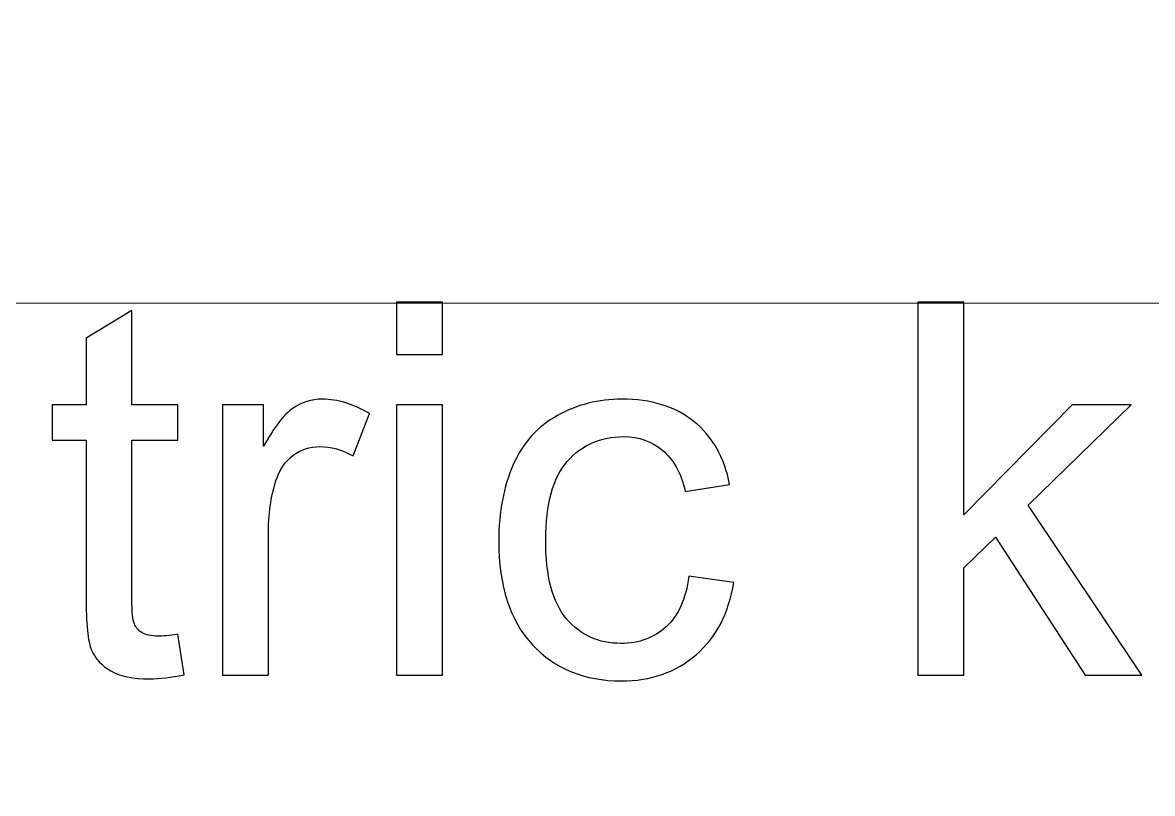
# Model space of a CAD drawing. Header units: centimetres. Extents: x -29.7 to 21.6, y -14.4 to 13.7.
# Drawn here: x -4.154 to -2.894, y 11.094 to 11.954 of the extents above; entities that cross this region are included whole.
import ezdxf

# ---------------------------------------------------------------- set-up
doc = ezdxf.new("R2010")
doc.units = ezdxf.units.CM
doc.header["$MEASUREMENT"] = 0
doc.layers.add('Layer 1', color=7, linetype='Continuous')

msp = doc.modelspace()

# ---------------------------------------------------------------- linework, layer by layer
at = {"layer": 'Layer 1', "color": 1, "lineweight": 9}
for points, knots in [([(-9.06641, 9.70732), (-9.06641, 9.70732), (-9.06641, 13.6953), (-9.06641, 13.6953), (-9.06641, 13.6953), (-9.06641, 13.6953), (0.90354, 13.6953), (0.90354, 13.6953), (0.90354, 13.6953), (0.90354, 13.6953), (0.90354, 9.70732), (0.90354, 9.70732)], [0, 0, 0, 0, 0.25, 0.25, 0.25, 0.25, 0.5, 0.5, 0.5, 0.5, 1, 1, 1, 1]), ([(-3.73733, 11.5839), (-3.73733, 11.5839), (-3.73733, 11.64201), (-3.73733, 11.64201), (-3.73733, 11.64201), (-3.73733, 11.64201), (-3.68619, 11.64201), (-3.68619, 11.64201), (-3.68619, 11.64201), (-3.68619, 11.64201), (-3.68619, 11.5839), (-3.68619, 11.5839), (-3.68619, 11.5839), (-3.68619, 11.5839), (-3.73733, 11.5839), (-3.73733, 11.5839)], [0, 0, 0, 0, 0.2, 0.2, 0.2, 0.2, 0.4, 0.4, 0.4, 0.4, 0.6, 0.6, 0.6, 0.6, 1, 1, 1, 1]), ([(-3.15601, 11.22593), (-3.15601, 11.22593), (-3.15601, 11.64201), (-3.15601, 11.64201), (-3.15601, 11.64201), (-3.15601, 11.64201), (-3.10487, 11.64201), (-3.10487, 11.64201), (-3.10487, 11.64201), (-3.10487, 11.64201), (-3.10487, 11.40501), (-3.10487, 11.40501), (-3.10487, 11.40501), (-3.10487, 11.40501), (-2.984, 11.52753), (-2.984, 11.52753), (-2.984, 11.52753), (-2.984, 11.52753), (-2.91795, 11.52753), (-2.91795, 11.52753), (-2.91795, 11.52753), (-2.91795, 11.52753), (-3.03301, 11.41547), (-3.03301, 11.41547), (-3.03301, 11.41547), (-3.03301, 11.41547), (-2.90632, 11.22593), (-2.90632, 11.22593), (-2.90632, 11.22593), (-2.90632, 11.22593), (-2.96928, 11.22593), (-2.96928, 11.22593), (-2.96928, 11.22593), (-2.96928, 11.22593), (-3.06943, 11.38002), (-3.06943, 11.38002), (-3.06943, 11.38002), (-3.06943, 11.38002), (-3.10487, 11.34554), (-3.10487, 11.34554), (-3.10487, 11.34554), (-3.10487, 11.34554), (-3.10487, 11.22593), (-3.10487, 11.22593), (-3.10487, 11.22593), (-3.10487, 11.22593), (-3.15601, 11.22593), (-3.15601, 11.22593)], [0, 0, 0, 0, 0.0769231, 0.0769231, 0.0769231, 0.0769231, 0.1538462, 0.1538462, 0.1538462, 0.1538462, 0.2307692, 0.2307692, 0.2307692, 0.2307692, 0.3076923, 0.3076923, 0.3076923, 0.3076923, 0.3846154, 0.3846154, 0.3846154, 0.3846154, 0.4615385, 0.4615385, 0.4615385, 0.4615385, 0.5384615, 0.5384615, 0.5384615, 0.5384615, 0.6153846, 0.6153846, 0.6153846, 0.6153846, 0.6923077, 0.6923077, 0.6923077, 0.6923077, 0.7692308, 0.7692308, 0.7692308, 0.7692308, 0.8461538, 0.8461538, 0.8461538, 0.8461538, 1, 1, 1, 1]), ([(-1.62536, 11.01684), (-1.62536, 11.01684), (-6.10101, 11.01684), (-6.10101, 11.01684), (-6.10101, 11.01684), (-6.10101, 11.01684), (-6.10101, 11.64086), (-6.10101, 11.64086), (-6.10101, 11.64086), (-6.10101, 11.64086), (-1.62536, 11.64086), (-1.62536, 11.64086), (-1.62536, 11.64086), (-1.62536, 11.64086), (-1.62536, 11.01684), (-1.62536, 11.01684)], [0, 0, 0, 0, 0.2, 0.2, 0.2, 0.2, 0.4, 0.4, 0.4, 0.4, 0.6, 0.6, 0.6, 0.6, 1, 1, 1, 1]), ([(-1.62536, 11.01684), (-1.62536, 11.01684), (-6.10101, 11.01684), (-6.10101, 11.01684), (-6.10101, 11.01684), (-6.10101, 11.01684), (-6.10101, 11.64086), (-6.10101, 11.64086), (-6.10101, 11.64086), (-6.10101, 11.64086), (-1.62536, 11.64086), (-1.62536, 11.64086), (-1.62536, 11.64086), (-1.62536, 11.64086), (-1.62536, 11.01684), (-1.62536, 11.01684)], [0, 0, 0, 0, 0.2, 0.2, 0.2, 0.2, 0.4, 0.4, 0.4, 0.4, 0.6, 0.6, 0.6, 0.6, 1, 1, 1, 1]), ([(-3.98129, 11.27155), (-3.98129, 11.27155), (-3.97432, 11.22641), (-3.97432, 11.22641), (-3.97432, 11.22641), (-3.98865, 11.22341), (-4.00153, 11.22186), (-4.01277, 11.22186), (-4.01277, 11.22186), (-4.03127, 11.22186), (-4.0456, 11.22477), (-4.05587, 11.23068), (-4.05587, 11.23068), (-4.06604, 11.23658), (-4.07321, 11.24424), (-4.07737, 11.25382), (-4.07737, 11.25382), (-4.08154, 11.26341), (-4.08357, 11.28356), (-4.08357, 11.31426), (-4.08357, 11.31426), (-4.08357, 11.31426), (-4.08357, 11.48802), (-4.08357, 11.48802), (-4.08357, 11.48802), (-4.08357, 11.48802), (-4.12134, 11.48802), (-4.12134, 11.48802), (-4.12134, 11.48802), (-4.12134, 11.48802), (-4.12134, 11.52753), (-4.12134, 11.52753), (-4.12134, 11.52753), (-4.12134, 11.52753), (-4.08357, 11.52753), (-4.08357, 11.52753), (-4.08357, 11.52753), (-4.08357, 11.52753), (-4.08357, 11.60211), (-4.08357, 11.60211), (-4.08357, 11.60211), (-4.08357, 11.60211), (-4.03243, 11.63281), (-4.03243, 11.63281), (-4.03243, 11.63281), (-4.03243, 11.63281), (-4.03243, 11.52753), (-4.03243, 11.52753), (-4.03243, 11.52753), (-4.03243, 11.52753), (-3.98129, 11.52753), (-3.98129, 11.52753), (-3.98129, 11.52753), (-3.98129, 11.52753), (-3.98129, 11.48802), (-3.98129, 11.48802), (-3.98129, 11.48802), (-3.98129, 11.48802), (-4.03243, 11.48802), (-4.03243, 11.48802), (-4.03243, 11.48802), (-4.03243, 11.48802), (-4.03243, 11.31135), (-4.03243, 11.31135), (-4.03243, 11.31135), (-4.03243, 11.29673), (-4.03156, 11.28734), (-4.02972, 11.28317), (-4.02972, 11.28317), (-4.02798, 11.27901), (-4.02507, 11.27571), (-4.021, 11.27319), (-4.021, 11.27319), (-4.01693, 11.27077), (-4.01112, 11.26951), (-4.00357, 11.26951), (-4.00357, 11.26951), (-3.99795, 11.26951), (-3.99049, 11.27019), (-3.98129, 11.27155)], [0, 0, 0, 0, 0.047619, 0.047619, 0.047619, 0.047619, 0.0952381, 0.0952381, 0.0952381, 0.0952381, 0.1428571, 0.1428571, 0.1428571, 0.1428571, 0.1904762, 0.1904762, 0.1904762, 0.1904762, 0.2380952, 0.2380952, 0.2380952, 0.2380952, 0.2857143, 0.2857143, 0.2857143, 0.2857143, 0.3333333, 0.3333333, 0.3333333, 0.3333333, 0.3809524, 0.3809524, 0.3809524, 0.3809524, 0.4285714, 0.4285714, 0.4285714, 0.4285714, 0.4761905, 0.4761905, 0.4761905, 0.4761905, 0.5238095, 0.5238095, 0.5238095, 0.5238095, 0.5714286, 0.5714286, 0.5714286, 0.5714286, 0.6190476, 0.6190476, 0.6190476, 0.6190476, 0.6666667, 0.6666667, 0.6666667, 0.6666667, 0.7142857, 0.7142857, 0.7142857, 0.7142857, 0.7619048, 0.7619048, 0.7619048, 0.7619048, 0.8095238, 0.8095238, 0.8095238, 0.8095238, 0.8571429, 0.8571429, 0.8571429, 0.8571429, 0.9047619, 0.9047619, 0.9047619, 0.9047619, 1, 1, 1, 1]), ([(-3.93142, 11.22593), (-3.93142, 11.22593), (-3.93142, 11.52753), (-3.93142, 11.52753), (-3.93142, 11.52753), (-3.93142, 11.52753), (-3.88551, 11.52753), (-3.88551, 11.52753), (-3.88551, 11.52753), (-3.88551, 11.52753), (-3.88551, 11.48133), (-3.88551, 11.48133), (-3.88551, 11.48133), (-3.87379, 11.50274), (-3.86294, 11.51688), (-3.85297, 11.52366), (-3.85297, 11.52366), (-3.84299, 11.53053), (-3.83205, 11.53392), (-3.82013, 11.53392), (-3.82013, 11.53392), (-3.80289, 11.53392), (-3.78536, 11.5285), (-3.76754, 11.51775), (-3.76754, 11.51775), (-3.76754, 11.51775), (-3.78575, 11.47058), (-3.78575, 11.47058), (-3.78575, 11.47058), (-3.79815, 11.47755), (-3.81054, 11.48104), (-3.82294, 11.48104), (-3.82294, 11.48104), (-3.83408, 11.48104), (-3.84406, 11.47765), (-3.85287, 11.47097), (-3.85287, 11.47097), (-3.86168, 11.46429), (-3.86798, 11.45499), (-3.87176, 11.44308), (-3.87176, 11.44308), (-3.87747, 11.42496), (-3.88028, 11.40511), (-3.88028, 11.38351), (-3.88028, 11.38351), (-3.88028, 11.38351), (-3.88028, 11.22593), (-3.88028, 11.22593), (-3.88028, 11.22593), (-3.88028, 11.22593), (-3.93142, 11.22593), (-3.93142, 11.22593)], [0, 0, 0, 0, 0.0714286, 0.0714286, 0.0714286, 0.0714286, 0.1428571, 0.1428571, 0.1428571, 0.1428571, 0.2142857, 0.2142857, 0.2142857, 0.2142857, 0.2857143, 0.2857143, 0.2857143, 0.2857143, 0.3571429, 0.3571429, 0.3571429, 0.3571429, 0.4285714, 0.4285714, 0.4285714, 0.4285714, 0.5, 0.5, 0.5, 0.5, 0.5714286, 0.5714286, 0.5714286, 0.5714286, 0.6428571, 0.6428571, 0.6428571, 0.6428571, 0.7142857, 0.7142857, 0.7142857, 0.7142857, 0.7857143, 0.7857143, 0.7857143, 0.7857143, 0.8571429, 0.8571429, 0.8571429, 0.8571429, 1, 1, 1, 1]), ([(-3.41122, 11.33634), (-3.41122, 11.33634), (-3.36124, 11.32937), (-3.36124, 11.32937), (-3.36124, 11.32937), (-3.36676, 11.29499), (-3.38071, 11.26816), (-3.40327, 11.24869), (-3.40327, 11.24869), (-3.42584, 11.22922), (-3.45364, 11.21954), (-3.48647, 11.21954), (-3.48647, 11.21954), (-3.52763, 11.21954), (-3.56076, 11.233), (-3.58575, 11.25993), (-3.58575, 11.25993), (-3.61083, 11.28685), (-3.62333, 11.3254), (-3.62333, 11.37557), (-3.62333, 11.37557), (-3.62333, 11.40811), (-3.6179, 11.43649), (-3.60715, 11.4609), (-3.60715, 11.4609), (-3.5964, 11.48521), (-3.58003, 11.50351), (-3.55795, 11.51562), (-3.55795, 11.51562), (-3.53596, 11.52782), (-3.51204, 11.53392), (-3.48608, 11.53392), (-3.48608, 11.53392), (-3.45344, 11.53392), (-3.42662, 11.52569), (-3.40589, 11.50913), (-3.40589, 11.50913), (-3.38507, 11.49257), (-3.3717, 11.46903), (-3.36589, 11.43862), (-3.36589, 11.43862), (-3.36589, 11.43862), (-3.41528, 11.43107), (-3.41528, 11.43107), (-3.41528, 11.43107), (-3.42003, 11.45131), (-3.42836, 11.46651), (-3.44047, 11.47678), (-3.44047, 11.47678), (-3.45248, 11.48695), (-3.467, 11.49208), (-3.48405, 11.49208), (-3.48405, 11.49208), (-3.50981, 11.49208), (-3.53073, 11.48288), (-3.54691, 11.46448), (-3.54691, 11.46448), (-3.56299, 11.44598), (-3.57102, 11.41692), (-3.57102, 11.37702), (-3.57102, 11.37702), (-3.57102, 11.33654), (-3.56328, 11.30719), (-3.54778, 11.28888), (-3.54778, 11.28888), (-3.53219, 11.27058), (-3.51194, 11.26138), (-3.48705, 11.26138), (-3.48705, 11.26138), (-3.46691, 11.26138), (-3.45015, 11.26748), (-3.43679, 11.27978), (-3.43679, 11.27978), (-3.42332, 11.29198), (-3.4148, 11.31087), (-3.41122, 11.33634)], [0, 0, 0, 0, 0.05, 0.05, 0.05, 0.05, 0.1, 0.1, 0.1, 0.1, 0.15, 0.15, 0.15, 0.15, 0.2, 0.2, 0.2, 0.2, 0.25, 0.25, 0.25, 0.25, 0.3, 0.3, 0.3, 0.3, 0.35, 0.35, 0.35, 0.35, 0.4, 0.4, 0.4, 0.4, 0.45, 0.45, 0.45, 0.45, 0.5, 0.5, 0.5, 0.5, 0.55, 0.55, 0.55, 0.55, 0.6, 0.6, 0.6, 0.6, 0.65, 0.65, 0.65, 0.65, 0.7, 0.7, 0.7, 0.7, 0.75, 0.75, 0.75, 0.75, 0.8, 0.8, 0.8, 0.8, 0.85, 0.85, 0.85, 0.85, 0.9, 0.9, 0.9, 0.9, 1, 1, 1, 1]), ([(-3.73733, 11.22593), (-3.73733, 11.22593), (-3.73733, 11.52753), (-3.73733, 11.52753), (-3.73733, 11.52753), (-3.73733, 11.52753), (-3.68619, 11.52753), (-3.68619, 11.52753), (-3.68619, 11.52753), (-3.68619, 11.52753), (-3.68619, 11.22593), (-3.68619, 11.22593), (-3.68619, 11.22593), (-3.68619, 11.22593), (-3.73733, 11.22593), (-3.73733, 11.22593)], [0, 0, 0, 0, 0.2, 0.2, 0.2, 0.2, 0.4, 0.4, 0.4, 0.4, 0.6, 0.6, 0.6, 0.6, 1, 1, 1, 1])]:
    msp.add_open_spline(points, degree=3, knots=knots, dxfattribs=at)
at = {"layer": 'Layer 1', "color": 250}
for points, knots in [([(-3.73733, 11.5839), (-3.73733, 11.5839), (-3.73733, 11.64201), (-3.73733, 11.64201), (-3.73733, 11.64201), (-3.73733, 11.64201), (-3.68619, 11.64201), (-3.68619, 11.64201), (-3.68619, 11.64201), (-3.68619, 11.64201), (-3.68619, 11.5839), (-3.68619, 11.5839), (-3.68619, 11.5839), (-3.68619, 11.5839), (-3.73733, 11.5839), (-3.73733, 11.5839)], [0, 0, 0, 0, 0.2, 0.2, 0.2, 0.2, 0.4, 0.4, 0.4, 0.4, 0.6, 0.6, 0.6, 0.6, 1, 1, 1, 1]), ([(-3.15601, 11.22593), (-3.15601, 11.22593), (-3.15601, 11.64201), (-3.15601, 11.64201), (-3.15601, 11.64201), (-3.15601, 11.64201), (-3.10487, 11.64201), (-3.10487, 11.64201), (-3.10487, 11.64201), (-3.10487, 11.64201), (-3.10487, 11.40501), (-3.10487, 11.40501), (-3.10487, 11.40501), (-3.10487, 11.40501), (-2.984, 11.52753), (-2.984, 11.52753), (-2.984, 11.52753), (-2.984, 11.52753), (-2.91795, 11.52753), (-2.91795, 11.52753), (-2.91795, 11.52753), (-2.91795, 11.52753), (-3.03301, 11.41547), (-3.03301, 11.41547), (-3.03301, 11.41547), (-3.03301, 11.41547), (-2.90632, 11.22593), (-2.90632, 11.22593), (-2.90632, 11.22593), (-2.90632, 11.22593), (-2.96928, 11.22593), (-2.96928, 11.22593), (-2.96928, 11.22593), (-2.96928, 11.22593), (-3.06943, 11.38002), (-3.06943, 11.38002), (-3.06943, 11.38002), (-3.06943, 11.38002), (-3.10487, 11.34554), (-3.10487, 11.34554), (-3.10487, 11.34554), (-3.10487, 11.34554), (-3.10487, 11.22593), (-3.10487, 11.22593), (-3.10487, 11.22593), (-3.10487, 11.22593), (-3.15601, 11.22593), (-3.15601, 11.22593)], [0, 0, 0, 0, 0.0769231, 0.0769231, 0.0769231, 0.0769231, 0.1538462, 0.1538462, 0.1538462, 0.1538462, 0.2307692, 0.2307692, 0.2307692, 0.2307692, 0.3076923, 0.3076923, 0.3076923, 0.3076923, 0.3846154, 0.3846154, 0.3846154, 0.3846154, 0.4615385, 0.4615385, 0.4615385, 0.4615385, 0.5384615, 0.5384615, 0.5384615, 0.5384615, 0.6153846, 0.6153846, 0.6153846, 0.6153846, 0.6923077, 0.6923077, 0.6923077, 0.6923077, 0.7692308, 0.7692308, 0.7692308, 0.7692308, 0.8461538, 0.8461538, 0.8461538, 0.8461538, 1, 1, 1, 1]), ([(-3.98129, 11.27155), (-3.98129, 11.27155), (-3.97432, 11.22641), (-3.97432, 11.22641), (-3.97432, 11.22641), (-3.98865, 11.22341), (-4.00153, 11.22186), (-4.01277, 11.22186), (-4.01277, 11.22186), (-4.03127, 11.22186), (-4.0456, 11.22477), (-4.05587, 11.23068), (-4.05587, 11.23068), (-4.06604, 11.23658), (-4.07321, 11.24424), (-4.07737, 11.25382), (-4.07737, 11.25382), (-4.08154, 11.26341), (-4.08357, 11.28356), (-4.08357, 11.31426), (-4.08357, 11.31426), (-4.08357, 11.31426), (-4.08357, 11.48802), (-4.08357, 11.48802), (-4.08357, 11.48802), (-4.08357, 11.48802), (-4.12134, 11.48802), (-4.12134, 11.48802), (-4.12134, 11.48802), (-4.12134, 11.48802), (-4.12134, 11.52753), (-4.12134, 11.52753), (-4.12134, 11.52753), (-4.12134, 11.52753), (-4.08357, 11.52753), (-4.08357, 11.52753), (-4.08357, 11.52753), (-4.08357, 11.52753), (-4.08357, 11.60211), (-4.08357, 11.60211), (-4.08357, 11.60211), (-4.08357, 11.60211), (-4.03243, 11.63281), (-4.03243, 11.63281), (-4.03243, 11.63281), (-4.03243, 11.63281), (-4.03243, 11.52753), (-4.03243, 11.52753), (-4.03243, 11.52753), (-4.03243, 11.52753), (-3.98129, 11.52753), (-3.98129, 11.52753), (-3.98129, 11.52753), (-3.98129, 11.52753), (-3.98129, 11.48802), (-3.98129, 11.48802), (-3.98129, 11.48802), (-3.98129, 11.48802), (-4.03243, 11.48802), (-4.03243, 11.48802), (-4.03243, 11.48802), (-4.03243, 11.48802), (-4.03243, 11.31135), (-4.03243, 11.31135), (-4.03243, 11.31135), (-4.03243, 11.29673), (-4.03156, 11.28734), (-4.02972, 11.28317), (-4.02972, 11.28317), (-4.02798, 11.27901), (-4.02507, 11.27571), (-4.021, 11.27319), (-4.021, 11.27319), (-4.01693, 11.27077), (-4.01112, 11.26951), (-4.00357, 11.26951), (-4.00357, 11.26951), (-3.99795, 11.26951), (-3.99049, 11.27019), (-3.98129, 11.27155)], [0, 0, 0, 0, 0.047619, 0.047619, 0.047619, 0.047619, 0.0952381, 0.0952381, 0.0952381, 0.0952381, 0.1428571, 0.1428571, 0.1428571, 0.1428571, 0.1904762, 0.1904762, 0.1904762, 0.1904762, 0.2380952, 0.2380952, 0.2380952, 0.2380952, 0.2857143, 0.2857143, 0.2857143, 0.2857143, 0.3333333, 0.3333333, 0.3333333, 0.3333333, 0.3809524, 0.3809524, 0.3809524, 0.3809524, 0.4285714, 0.4285714, 0.4285714, 0.4285714, 0.4761905, 0.4761905, 0.4761905, 0.4761905, 0.5238095, 0.5238095, 0.5238095, 0.5238095, 0.5714286, 0.5714286, 0.5714286, 0.5714286, 0.6190476, 0.6190476, 0.6190476, 0.6190476, 0.6666667, 0.6666667, 0.6666667, 0.6666667, 0.7142857, 0.7142857, 0.7142857, 0.7142857, 0.7619048, 0.7619048, 0.7619048, 0.7619048, 0.8095238, 0.8095238, 0.8095238, 0.8095238, 0.8571429, 0.8571429, 0.8571429, 0.8571429, 0.9047619, 0.9047619, 0.9047619, 0.9047619, 1, 1, 1, 1]), ([(-3.93142, 11.22593), (-3.93142, 11.22593), (-3.93142, 11.52753), (-3.93142, 11.52753), (-3.93142, 11.52753), (-3.93142, 11.52753), (-3.88551, 11.52753), (-3.88551, 11.52753), (-3.88551, 11.52753), (-3.88551, 11.52753), (-3.88551, 11.48133), (-3.88551, 11.48133), (-3.88551, 11.48133), (-3.87379, 11.50274), (-3.86294, 11.51688), (-3.85297, 11.52366), (-3.85297, 11.52366), (-3.84299, 11.53053), (-3.83205, 11.53392), (-3.82013, 11.53392), (-3.82013, 11.53392), (-3.80289, 11.53392), (-3.78536, 11.5285), (-3.76754, 11.51775), (-3.76754, 11.51775), (-3.76754, 11.51775), (-3.78575, 11.47058), (-3.78575, 11.47058), (-3.78575, 11.47058), (-3.79815, 11.47755), (-3.81054, 11.48104), (-3.82294, 11.48104), (-3.82294, 11.48104), (-3.83408, 11.48104), (-3.84406, 11.47765), (-3.85287, 11.47097), (-3.85287, 11.47097), (-3.86168, 11.46429), (-3.86798, 11.45499), (-3.87176, 11.44308), (-3.87176, 11.44308), (-3.87747, 11.42496), (-3.88028, 11.40511), (-3.88028, 11.38351), (-3.88028, 11.38351), (-3.88028, 11.38351), (-3.88028, 11.22593), (-3.88028, 11.22593), (-3.88028, 11.22593), (-3.88028, 11.22593), (-3.93142, 11.22593), (-3.93142, 11.22593)], [0, 0, 0, 0, 0.0714286, 0.0714286, 0.0714286, 0.0714286, 0.1428571, 0.1428571, 0.1428571, 0.1428571, 0.2142857, 0.2142857, 0.2142857, 0.2142857, 0.2857143, 0.2857143, 0.2857143, 0.2857143, 0.3571429, 0.3571429, 0.3571429, 0.3571429, 0.4285714, 0.4285714, 0.4285714, 0.4285714, 0.5, 0.5, 0.5, 0.5, 0.5714286, 0.5714286, 0.5714286, 0.5714286, 0.6428571, 0.6428571, 0.6428571, 0.6428571, 0.7142857, 0.7142857, 0.7142857, 0.7142857, 0.7857143, 0.7857143, 0.7857143, 0.7857143, 0.8571429, 0.8571429, 0.8571429, 0.8571429, 1, 1, 1, 1]), ([(-3.41122, 11.33634), (-3.41122, 11.33634), (-3.36124, 11.32937), (-3.36124, 11.32937), (-3.36124, 11.32937), (-3.36676, 11.29499), (-3.38071, 11.26816), (-3.40327, 11.24869), (-3.40327, 11.24869), (-3.42584, 11.22922), (-3.45364, 11.21954), (-3.48647, 11.21954), (-3.48647, 11.21954), (-3.52763, 11.21954), (-3.56076, 11.233), (-3.58575, 11.25993), (-3.58575, 11.25993), (-3.61083, 11.28685), (-3.62333, 11.3254), (-3.62333, 11.37557), (-3.62333, 11.37557), (-3.62333, 11.40811), (-3.6179, 11.43649), (-3.60715, 11.4609), (-3.60715, 11.4609), (-3.5964, 11.48521), (-3.58003, 11.50351), (-3.55795, 11.51562), (-3.55795, 11.51562), (-3.53596, 11.52782), (-3.51204, 11.53392), (-3.48608, 11.53392), (-3.48608, 11.53392), (-3.45344, 11.53392), (-3.42662, 11.52569), (-3.40589, 11.50913), (-3.40589, 11.50913), (-3.38507, 11.49257), (-3.3717, 11.46903), (-3.36589, 11.43862), (-3.36589, 11.43862), (-3.36589, 11.43862), (-3.41528, 11.43107), (-3.41528, 11.43107), (-3.41528, 11.43107), (-3.42003, 11.45131), (-3.42836, 11.46651), (-3.44047, 11.47678), (-3.44047, 11.47678), (-3.45248, 11.48695), (-3.467, 11.49208), (-3.48405, 11.49208), (-3.48405, 11.49208), (-3.50981, 11.49208), (-3.53073, 11.48288), (-3.54691, 11.46448), (-3.54691, 11.46448), (-3.56299, 11.44598), (-3.57102, 11.41692), (-3.57102, 11.37702), (-3.57102, 11.37702), (-3.57102, 11.33654), (-3.56328, 11.30719), (-3.54778, 11.28888), (-3.54778, 11.28888), (-3.53219, 11.27058), (-3.51194, 11.26138), (-3.48705, 11.26138), (-3.48705, 11.26138), (-3.46691, 11.26138), (-3.45015, 11.26748), (-3.43679, 11.27978), (-3.43679, 11.27978), (-3.42332, 11.29198), (-3.4148, 11.31087), (-3.41122, 11.33634)], [0, 0, 0, 0, 0.05, 0.05, 0.05, 0.05, 0.1, 0.1, 0.1, 0.1, 0.15, 0.15, 0.15, 0.15, 0.2, 0.2, 0.2, 0.2, 0.25, 0.25, 0.25, 0.25, 0.3, 0.3, 0.3, 0.3, 0.35, 0.35, 0.35, 0.35, 0.4, 0.4, 0.4, 0.4, 0.45, 0.45, 0.45, 0.45, 0.5, 0.5, 0.5, 0.5, 0.55, 0.55, 0.55, 0.55, 0.6, 0.6, 0.6, 0.6, 0.65, 0.65, 0.65, 0.65, 0.7, 0.7, 0.7, 0.7, 0.75, 0.75, 0.75, 0.75, 0.8, 0.8, 0.8, 0.8, 0.85, 0.85, 0.85, 0.85, 0.9, 0.9, 0.9, 0.9, 1, 1, 1, 1]), ([(-3.73733, 11.22593), (-3.73733, 11.22593), (-3.73733, 11.52753), (-3.73733, 11.52753), (-3.73733, 11.52753), (-3.73733, 11.52753), (-3.68619, 11.52753), (-3.68619, 11.52753), (-3.68619, 11.52753), (-3.68619, 11.52753), (-3.68619, 11.22593), (-3.68619, 11.22593), (-3.68619, 11.22593), (-3.68619, 11.22593), (-3.73733, 11.22593), (-3.73733, 11.22593)], [0, 0, 0, 0, 0.2, 0.2, 0.2, 0.2, 0.4, 0.4, 0.4, 0.4, 0.6, 0.6, 0.6, 0.6, 1, 1, 1, 1])]:
    msp.add_open_spline(points, degree=3, knots=knots, dxfattribs=at)

doc.saveas('drawing.dxf')
